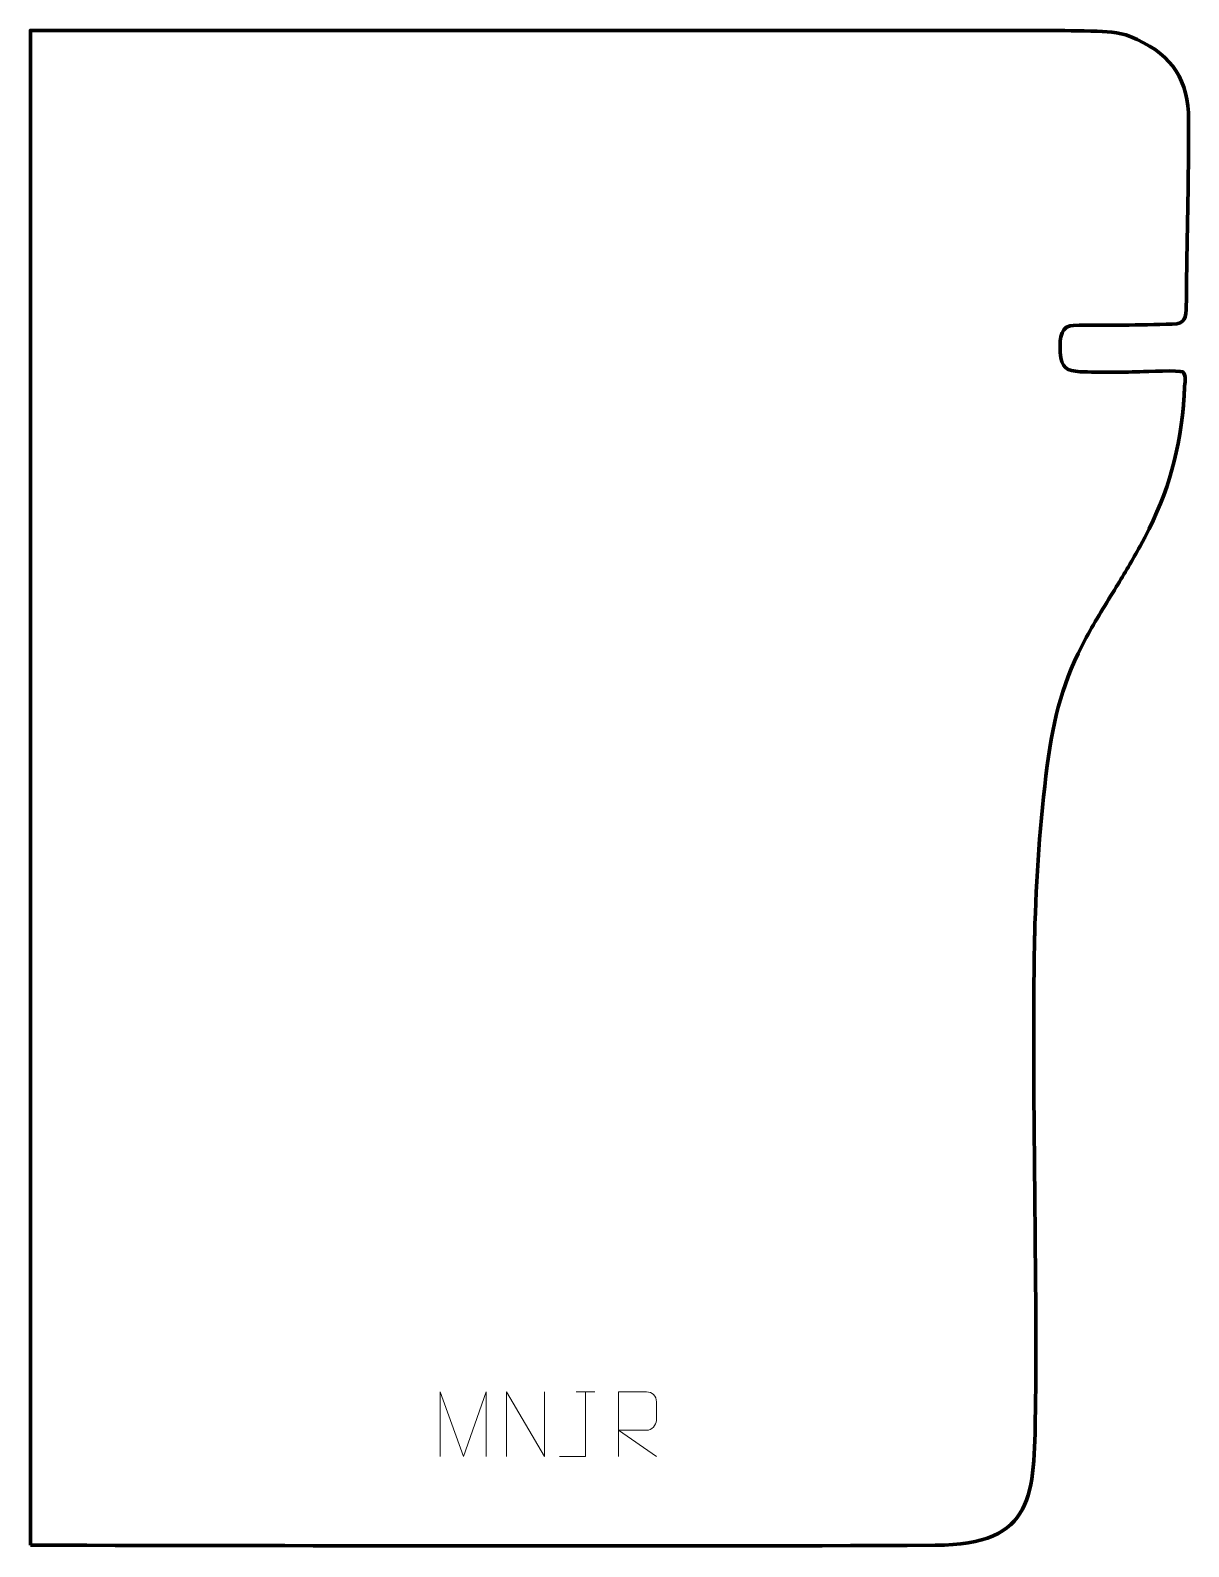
# Model space of a CAD drawing. Header units: millimetres. Extents: x 1733 to 2180, y 219 to 804.
import ezdxf

# ---------------------------------------------------------------- set-up
doc = ezdxf.new("R2010")
doc.units = ezdxf.units.MM
doc.header["$MEASUREMENT"] = 0
doc.layers.add('layer 2', color=7, linetype='Continuous')

msp = doc.modelspace()

# ---------------------------------------------------------------- linework, layer by layer
at = {"layer": 'layer 2', "color": 242, "lineweight": 158}
msp.add_open_spline([(1733.343, 219.2333), (1849.7151, 219.123), (1966.1585, 218.6899), (2082.5211, 219.2272), (2082.5211, 219.2272), (2121.177, 219.4057), (2120.6348, 238.7661), (2121.1599, 271.1634), (2121.1599, 271.1634), (2121.5337, 294.2284), (2121.2115, 317.8221), (2121.023, 340.9207), (2121.023, 340.9207), (2120.7267, 377.2454), (2120.1267, 414.1011), (2120.7836, 450.3852), (2120.7836, 450.3852), (2120.8121, 451.957), (2120.8446, 453.5284), (2120.879, 455.1001), (2120.879, 455.1001), (2121.3646, 476.7646), (2123.0045, 498.7261), (2125.7232, 520.2248), (2125.7232, 520.2248), (2128.0976, 538.8522), (2131.8602, 552.9564), (2140.7565, 569.6079), (2140.7565, 569.6079), (2144.3824, 576.2541), (2148.3985, 582.6937), (2152.3503, 589.1498), (2152.3503, 589.1498), (2155.5118, 594.3365), (2158.6012, 599.4985), (2161.5309, 604.8223), (2161.5309, 604.8223), (2171.4367, 623.042), (2176.2909, 638.4671), (2178.2444, 659.1932), (2178.2444, 659.1932), (2178.4466, 661.431), (2178.5827, 663.6374), (2178.6835, 665.8813), (2178.6835, 665.8813), (2178.7425, 667.5152), (2179.4691, 671.2816), (2177.9854, 672.0916), (2177.9854, 672.0916), (2176.5307, 672.8857), (2164.1586, 672.2701), (2161.3858, 672.188), (2161.3858, 672.188), (2153.6783, 671.9599), (2146.1182, 671.8791), (2138.4094, 672.2169), (2138.4094, 672.2169), (2133.298, 672.4896), (2131.1261, 673.6959), (2130.7464, 679.5769), (2130.7464, 679.5769), (2130.5207, 683.0711), (2130.302, 689.0136), (2134.5095, 689.9335), (2134.5095, 689.9335), (2136.5414, 690.3776), (2151.4469, 690.1272), (2154.9282, 690.1685), (2154.9282, 690.1685), (2161.276, 690.2438), (2167.6167, 690.3829), (2173.9618, 690.5764), (2173.9618, 690.5764), (2179.1051, 690.7492), (2179.2039, 692.9716), (2179.3676, 697.7753), (2179.3676, 697.7753), (2179.5448, 702.9784), (2179.4543, 708.2433), (2179.5269, 713.4557), (2179.5269, 713.4557), (2179.8763, 732.1518), (2180.2669, 750.8363), (2180.2739, 769.5374), (2180.2739, 769.5374), (2180.2732, 784.3701), (2173.9443, 794.227), (2160.461, 800.3979), (2160.461, 800.3979), (2160.461, 800.3979), (2159.5098, 800.8332), (2159.5098, 800.8332), (2159.5098, 800.8332), (2154.7636, 803.005), (2150.2008, 803.4978), (2144.9921, 803.6425), (2144.9921, 803.6425), (2138.3369, 803.8275), (2131.6294, 803.9031), (2124.9524, 803.8633), (2124.9524, 803.8633), (2110.4324, 803.7768), (2095.9105, 803.9578), (2081.3899, 803.9591), (2081.3899, 803.9591), (1965.3733, 803.9694), (1849.3598, 803.9591), (1733.343, 803.9591), (1733.343, 803.9591), (1733.343, 803.9591), (1733.343, 219.2333), (1733.343, 219.2333)], degree=3, knots=[0, 0, 0, 0, 0.03448276, 0.03448276, 0.03448276, 0.03448276, 0.06896552, 0.06896552, 0.06896552, 0.06896552, 0.10344828, 0.10344828, 0.10344828, 0.10344828, 0.13793103, 0.13793103, 0.13793103, 0.13793103, 0.17241379, 0.17241379, 0.17241379, 0.17241379, 0.20689655, 0.20689655, 0.20689655, 0.20689655, 0.24137931, 0.24137931, 0.24137931, 0.24137931, 0.27586207, 0.27586207, 0.27586207, 0.27586207, 0.31034483, 0.31034483, 0.31034483, 0.31034483, 0.34482759, 0.34482759, 0.34482759, 0.34482759, 0.37931034, 0.37931034, 0.37931034, 0.37931034, 0.4137931, 0.4137931, 0.4137931, 0.4137931, 0.44827586, 0.44827586, 0.44827586, 0.44827586, 0.48275862, 0.48275862, 0.48275862, 0.48275862, 0.51724138, 0.51724138, 0.51724138, 0.51724138, 0.55172414, 0.55172414, 0.55172414, 0.55172414, 0.5862069, 0.5862069, 0.5862069, 0.5862069, 0.62068966, 0.62068966, 0.62068966, 0.62068966, 0.65517241, 0.65517241, 0.65517241, 0.65517241, 0.68965517, 0.68965517, 0.68965517, 0.68965517, 0.72413793, 0.72413793, 0.72413793, 0.72413793, 0.75862069, 0.75862069, 0.75862069, 0.75862069, 0.79310345, 0.79310345, 0.79310345, 0.79310345, 0.82758621, 0.82758621, 0.82758621, 0.82758621, 0.86206897, 0.86206897, 0.86206897, 0.86206897, 0.89655172, 0.89655172, 0.89655172, 0.89655172, 0.93103448, 0.93103448, 0.93103448, 0.93103448, 1, 1, 1, 1], dxfattribs=at)
at = {"layer": 'layer 2', "color": 250, "lineweight": 9}
for points, knots in [([(1891.5336, 253.5051), (1891.5336, 253.5051), (1891.5336, 278.463), (1891.5336, 278.463), (1891.5336, 278.463), (1891.5336, 278.463), (1900.4587, 253.5051), (1900.4587, 253.5051), (1900.4587, 253.5051), (1900.4587, 253.5051), (1909.2186, 278.4625), (1909.2186, 278.4625), (1909.2186, 278.4625), (1909.2186, 278.4625), (1909.2186, 253.5051), (1909.2186, 253.5051)], [0, 0, 0, 0, 0.2, 0.2, 0.2, 0.2, 0.4, 0.4, 0.4, 0.4, 0.6, 0.6, 0.6, 0.6, 1, 1, 1, 1]), ([(1917.028, 253.5087), (1917.028, 253.5087), (1917.028, 278.4622), (1917.028, 278.4622), (1917.028, 278.4622), (1917.028, 278.4622), (1931.6828, 253.5087), (1931.6828, 253.5087), (1931.6828, 253.5087), (1931.6828, 253.5087), (1931.6828, 278.4622), (1931.6828, 278.4622)], [0, 0, 0, 0, 0.25, 0.25, 0.25, 0.25, 0.5, 0.5, 0.5, 0.5, 1, 1, 1, 1]), ([(1937.5523, 253.5086), (1937.5523, 253.5086), (1947.5743, 253.5086), (1947.5743, 253.5086), (1947.5743, 253.5086), (1947.5743, 253.5086), (1947.5743, 278.4622), (1947.5743, 278.4622)], [0, 0, 0, 0, 0.33333333, 0.33333333, 0.33333333, 0.33333333, 1, 1, 1, 1]), ([(1960.2423, 253.5087), (1960.2423, 253.5087), (1960.2423, 278.4622), (1960.2423, 278.4622), (1960.2423, 278.4622), (1963.8371, 278.4622), (1967.4326, 278.4622), (1971.0278, 278.4622), (1971.0278, 278.4622), (1973.3531, 278.4245), (1974.9104, 276.9345), (1974.9063, 274.5681), (1974.9063, 274.5681), (1974.9059, 272.5326), (1974.9059, 269.4732), (1974.9063, 267.4372), (1974.9063, 267.4372), (1974.8998, 265.5617), (1973.0875, 263.6199), (1971.078, 263.6008), (1971.078, 263.6008), (1971.078, 263.6008), (1960.2423, 263.6008), (1960.2423, 263.6008), (1960.2423, 263.6008), (1960.2423, 263.6008), (1974.897, 253.5087), (1974.897, 253.5087)], [0, 0, 0, 0, 0.125, 0.125, 0.125, 0.125, 0.25, 0.25, 0.25, 0.25, 0.375, 0.375, 0.375, 0.375, 0.5, 0.5, 0.5, 0.5, 0.625, 0.625, 0.625, 0.625, 0.75, 0.75, 0.75, 0.75, 1, 1, 1, 1])]:
    msp.add_open_spline(points, degree=3, knots=knots, dxfattribs=at)
msp.add_open_spline([(1943.9902, 278.4622), (1943.9902, 278.4622), (1951.1584, 278.4622), (1951.1584, 278.4622)], degree=3, dxfattribs=at)

doc.saveas('drawing.dxf')
